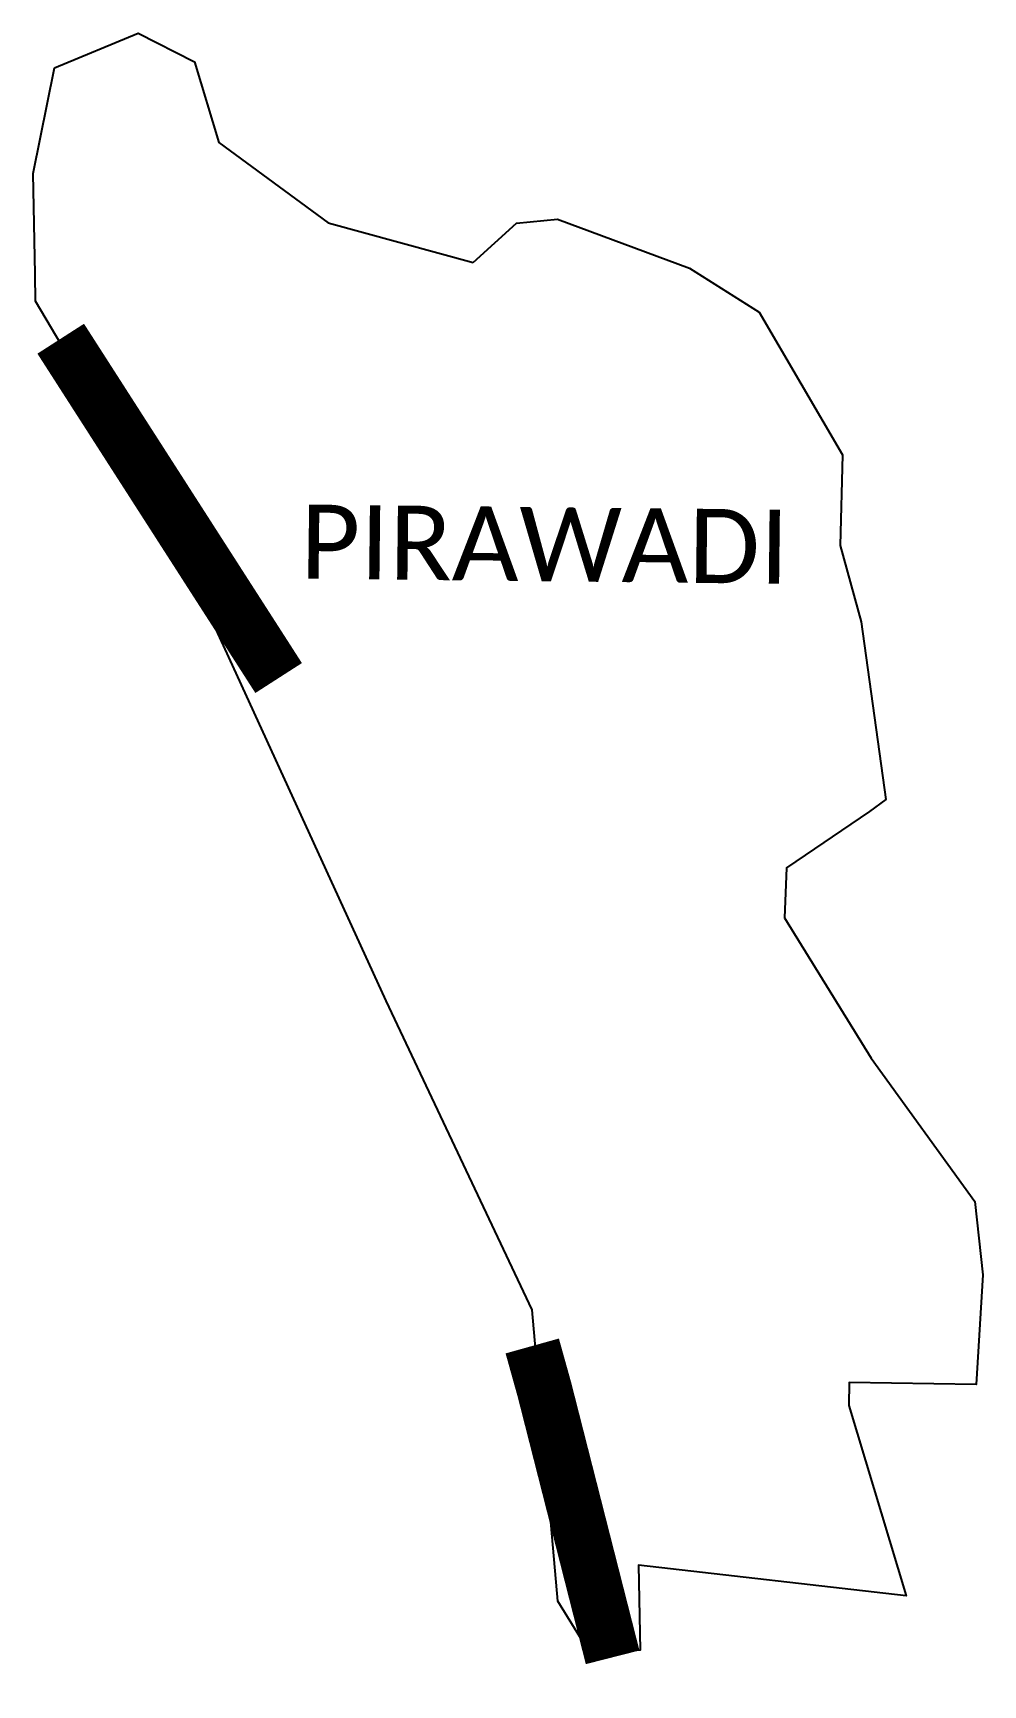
# Model space of a CAD drawing. Header units: metres. Extents: x 332752 to 333610, y 1790366 to 1791858.
import ezdxf

# ---------------------------------------------------------------- set-up
doc = ezdxf.new("R2010")
doc.units = ezdxf.units.M
for name, color, linetype in [('UNPROTECTED', 130, 'Continuous'), ('village', 3, 'Continuous'), ('VILLAGE NAME', 250, 'Continuous')]:
    doc.layers.add(name, color=color, linetype=linetype)
doc.styles.get("Standard").update_dxf_attribs({"font": 'simplex.shx'})

msp = doc.modelspace()

# ---------------------------------------------------------------- linework, layer by layer
at = {"layer": 'UNPROTECTED', "const_width": 50, "flags": 128}
for points in [[(332777.2, 1791581.7), (332833.8, 1791493.5), (332926.2, 1791349.6), (332974, 1791275.2)], [(333203, 1790671.9), (333214, 1790632.5), (333275.6, 1790390.7)]]:
    msp.add_lwpolyline(points, dxfattribs=at)
at = {"layer": 'village', "flags": 128}
msp.add_lwpolyline([(333018.6, 1791686.5), (333149.7, 1791650.4)], dxfattribs=at)
at = {"layer": 'village'}
for points in [[(333610, 1790736.2, 0), (333603.8, 1790637.2, 0), (333489.1, 1790639, 0), (333488.9, 1790618, 0), (333540.7, 1790446.1, 0), (333298.9, 1790474, 0), (333300.6, 1790397.1, 0), (333256.1, 1790392.5, 0), (333226.2, 1790441.4, 0), (333203, 1790704.4, 0), (333071, 1790983.6, 0), (332875.2, 1791411.7, 0), (332754.5, 1791615.7, 0), (332754, 1791640, 0), (332752.4, 1791730.9, 0), (332771.5, 1791826.3, 0), (332847, 1791857.8, 0), (332898.1, 1791831.7, 0), (332920, 1791759, 0), (333018.6, 1791686.5, 0)], [(333149.7, 1791650.4, 0), (333188.8, 1791686.1, 0), (333225.9, 1791689.7, 0), (333345.1, 1791645.3, 0), (333408, 1791605.7, 0), (333483.1, 1791476.8, 0), (333481.2, 1791394.8, 0), (333499.9, 1791326.1, 0), (333522.3, 1791165.6, 0), (333507.6, 1791154.8, 0), (333432.7, 1791103.9, 0), (333430.7, 1791058.5, 0), (333509.1, 1790932, 0), (333602.8, 1790802.4, 0), (333610, 1790736.2, 0)]]:
    msp.add_polyline3d(points, dxfattribs=at)

# ---------------------------------------------------------------- texts
at = {"layer": 'VILLAGE NAME', "color": 7, "insert": (332994, 1791432), "char_height": 66.988, "attachment_point": 1, "rotation": 359.3742}
msp.add_mtext_dynamic_manual_height_columns('{\\fCalibri|b0|i0|c0|p34;PIRAWADI}', width=661.026, gutter_width=334.9, heights=[0], dxfattribs=at)

doc.saveas('drawing.dxf')
